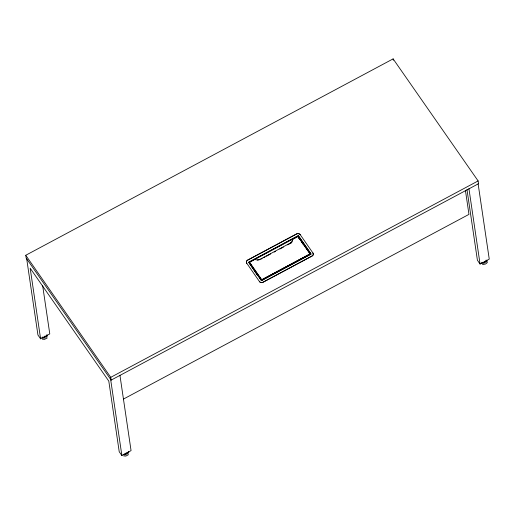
<?xml version="1.0" encoding="UTF-8"?>
<svg xmlns="http://www.w3.org/2000/svg" width="515" height="515" viewBox="0 0 515 515"><rect width="100%" height="100%" fill="white"/><g stroke="black" fill="none" stroke-linecap="round" stroke-linejoin="round"><path stroke-width="0.77" d="M292.044 241.387L292.694 239.295L292.057 241.464L290.878 242.829L291.612 242.159M249.434 262.296L249.614 263.39L257.468 275.37M261.478 280.018L249.26 262.476L261.478 280.018L310.185 253.895M487.551 261.852L486.772 263.139L484.763 264.407M292.707 239.372L298.159 236.334L310.378 253.876M46.228 337.306L47.535 335.793L47.412 335.02M128.01 452.157L126.639 453.741L124.411 454.082M127.508 454.018L128.808 452.505L128.621 451.301M485.69 262.528L486.997 261.021L486.875 260.249M47.309 337.911L44.593 339.366L42.339 339.185M128.583 454.629L125.872 456.078L123.619 455.897M249.331 262.29L254.59 259.483L257.352 260.017L259.27 259.721L290.866 242.752M25.75 255.273L393.119 58.877L478.12 180.932L478.532 183.713L111.156 380.109L26.162 258.054L25.75 255.273L110.744 377.328L111.156 380.109M26.69 258.82L37.943 335.014L40.601 338.825L49.781 333.92L42.636 285.51M247.309 260.249L296.923 233.726A2.807 2.382 -8.4 0 1 300.219 234.666L312.959 253.045A2.614 2.221 -8.4 0 1 312.328 255.923L262.714 282.452A2.614 2.221 -8.4 0 1 259.509 281.621L246.762 263.242A2.807 2.382 -8.4 0 1 247.309 260.249L247.329 260.352A2.807 2.382 -8.4 0 0 246.782 263.345L246.762 263.242M247.329 260.352L296.943 233.823A2.807 2.382 -8.4 0 1 300.232 234.769L300.219 234.666M248.681 262.219L298.294 235.69L311.041 254.075L261.427 280.598L248.7 262.322L298.294 235.69M298.584 236.012L248.964 262.534L261.182 280.083L310.803 253.56L298.584 236.012L298.79 237.402M299.698 239.314L297.818 236.308L310.049 253.934M298.385 237.318L300.258 239.913M260.719 259.257L262.135 258.498M263.551 257.745L264.974 256.985M266.39 256.225L270.639 253.953M274.186 252.06L275.602 251.301M279.857 249.028L283.398 247.129M287.653 244.857L291.902 242.584M260.558 279.6L260.938 279.677M259.509 281.621L259.489 281.518A2.614 2.221 -8.4 0 0 262.702 282.349L312.315 255.82A2.614 2.221 -8.4 0 0 312.946 252.942L312.959 253.045M110.744 377.328L478.12 180.932M123.503 399.054L468.965 214.375L465.444 190.531M40.601 338.825L30.173 268.199L108.794 381.094L119.222 451.726L121.881 455.537L131.061 450.631L119.931 375.229M466.983 189.61L477.411 260.236L480.064 264.053L489.25 259.142L478.113 183.746M483.128 263.358L484.551 263.139M43.666 338.13L45.082 337.917M124.939 454.848L126.362 454.629M484.061 264.588L482.446 264.581M482.021 262.238L482.594 262.592L484.827 262.251L486.199 260.667L486.102 260.062M481.28 262.766L482.42 263.468M42.558 337.016L43.131 337.37L45.365 337.029L46.73 335.445L46.633 334.834M41.818 337.537L42.951 338.239M123.098 454.256L124.231 454.951M310.249 253.947L298.063 236.585M261.774 279.742L249.556 262.193M301.571 241.908L303.316 244.567M484.325 261.33L484.583 261.787M126.136 452.82L126.394 453.277M44.857 336.102L45.114 336.559M298.513 237.248L298.191 236.52M260.455 278.892L260.841 279.729M310.049 254.114L261.935 279.838M468.933 188.651L480.064 264.053M393.119 58.877L393.325 60.268M311.041 254.075L261.427 280.598M259.27 259.721L257.352 260.017M254.919 259.489L254.281 259.586M110.628 379.349L121.881 455.537"/></g></svg>
